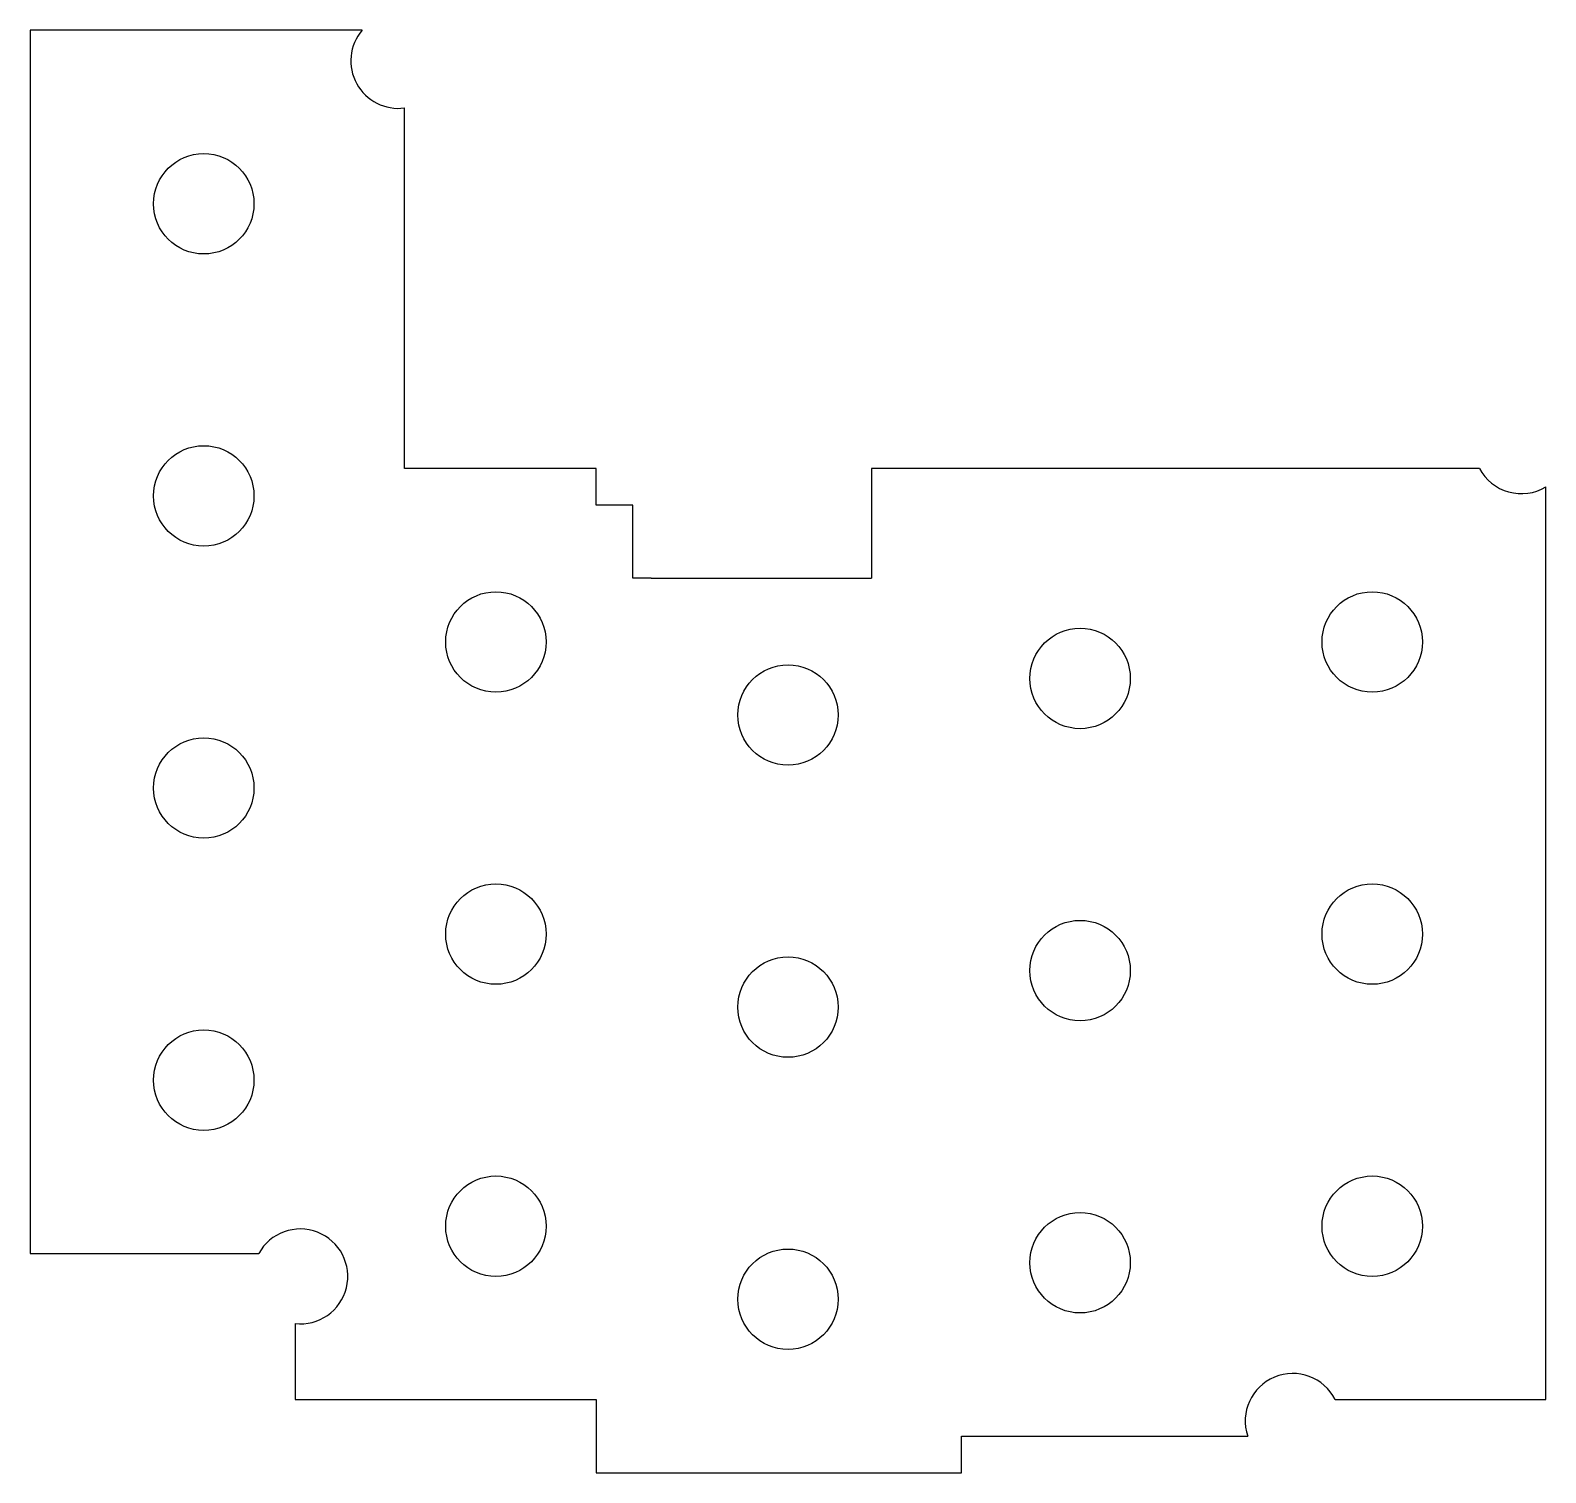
# Model space of a CAD drawing. Header units: millimetres. Extents: x -83 to 0, y -55 to 24.
import ezdxf

# ---------------------------------------------------------------- set-up
doc = ezdxf.new("R2010")
doc.units = ezdxf.units.MM
doc.layers.get('0').update_dxf_attribs({"linetype": 'CONTINUOUS'})

msp = doc.modelspace()

# ---------------------------------------------------------------- linework, layer by layer
for p, q in [((-64.831, 24), (-83, 24)), ((-83, 24), (-83, -43)), ((-62.5, 0), (-62.5, 19.748)), ((-52, 0), (-62.5, 0)), ((-3.628, 0), (-36.92, 0)), ((-52, -2), (-52, 0)), ((-36.92, 0), (-36.92, -6)), ((0, -51), (0, -1.011)), ((-50, -2), (-52, -2)), ((-50, -6), (-50, -2)), ((-49, -6), (-50, -6)), ((-49, -6), (-36.92, -6)), ((-83, -43), (-70.489, -43)), ((-68.5, -46.837), (-68.5, -51)), ((-68.5, -51), (-52, -51)), ((-52, -51), (-52, -55)), ((-11.53, -51), (0, -51)), ((-32, -55), (-32, -53)), ((-32, -53), (-16.317, -53)), ((-52, -55), (-32, -55))]:
    msp.add_line(p, q)
for centre in [(-73.5, 14.5), (-73.5, -1.5), (-57.5, -9.5), (-9.5, -9.5), (-25.5, -11.5), (-41.5, -13.5), (-73.5, -17.5), (-57.5, -25.5), (-9.5, -25.5), (-25.5, -27.5), (-41.5, -29.5), (-73.5, -33.5), (-57.5, -41.5), (-9.5, -41.5), (-25.5, -43.5), (-41.5, -45.5)]:
    msp.add_circle(centre, 2.75)
for centre, start, end in [((-62.842, 22.326), 139.90647, 277.56259), ((-1.332, 1.222), 208.02435, 300.82996), ((-68.211, -44.253), -96.38898, 151.18589), ((-13.856, -52.163), 26.56811, 198.78207)]:
    msp.add_arc(centre, 2.6, start, end)

doc.saveas('drawing.dxf')
